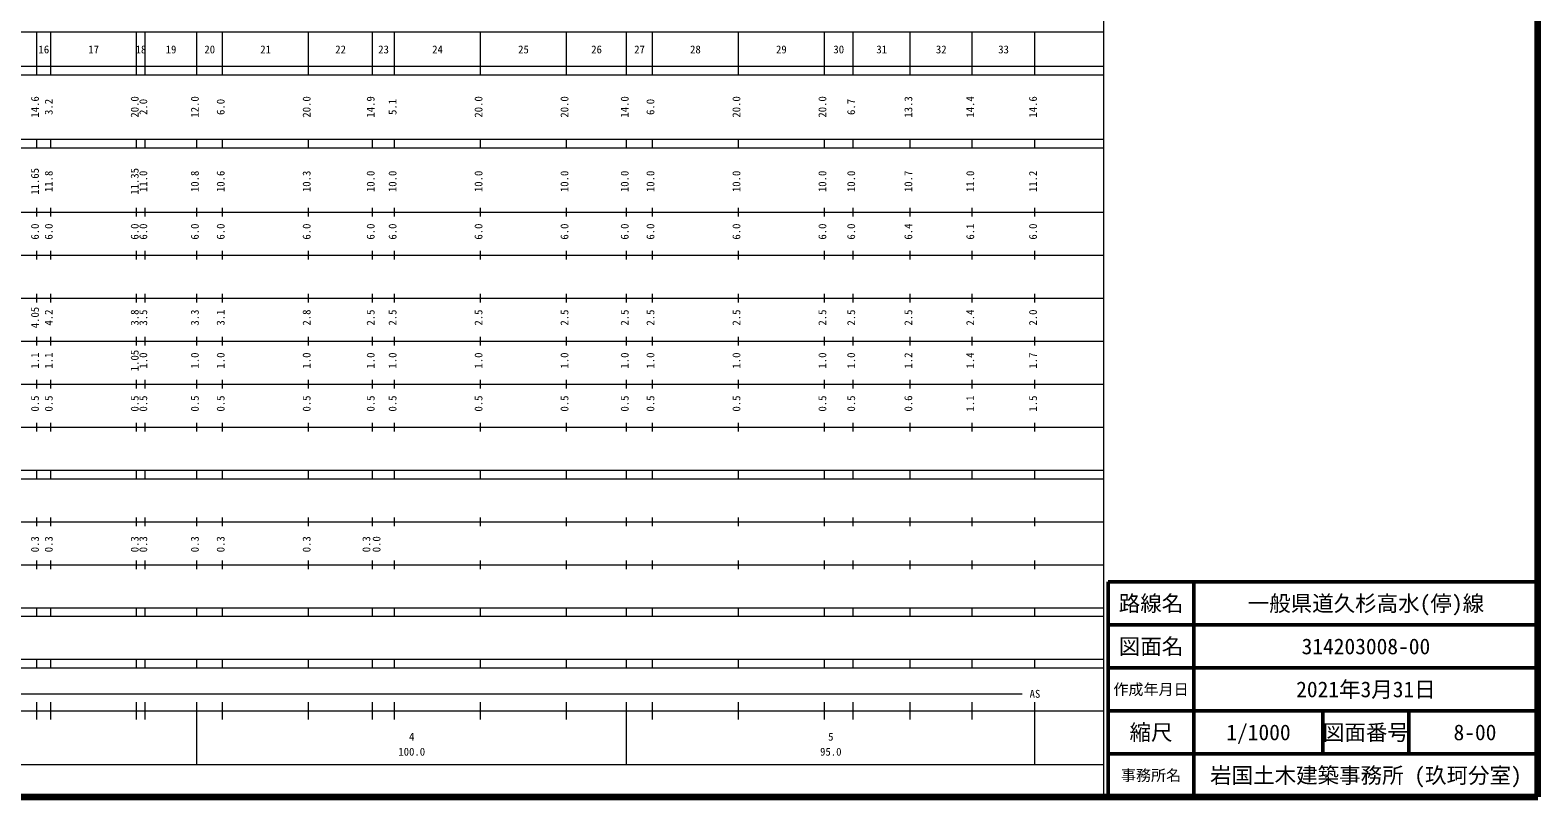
# Model space of a CAD drawing. Units: millimetres on the paper, enlarged 1000 times. Extents: x 40000 to 680000, y 20000 to 380000.
# Drawn here: x 329220 to 680000, y 20000 to 198357 of the extents above; entities that cross this region are included whole.
import ezdxf
from ezdxf.enums import TextEntityAlignment as Align

# ---------------------------------------------------------------- set-up
doc = ezdxf.new("R2010")
doc.units = ezdxf.units.MM
doc.header["$LTSCALE"] = 1000
for name, color, linetype, lineweight in [('M-TTL', 2, 'Continuous', 140), ('M-TTL-BAND', 7, 'Continuous', 13), ('M-TTL-FRAM', 2, 'Continuous', 50), ('M-TTL-LINE', 7, 'Continuous', 50)]:
    doc.layers.add(name, color=color, linetype=linetype, lineweight=lineweight)
doc.layers.add('M-TTL-TXT', color=7, linetype='Continuous')
doc.styles.add('ＭＳ ゴシック', font='')
doc.styles.get('ＭＳ ゴシック').set_extended_font_data('MS Gothic')

msp = doc.modelspace()

# ---------------------------------------------------------------- linework, layer by layer
at = {"layer": 'M-TTL'}
for p, q in [((680000, 20000), (680000, 380000)), ((40000, 20000), (680000, 20000))]:
    msp.add_line(p, q, dxfattribs=at)
at = {"layer": 'M-TTL-BAND'}
for p, q in [((579000, 20000), (579000, 370000)), ((68000, 198000), (579000, 198000)), ((330800, 188000), (330800, 198000)), ((334000, 188000), (334000, 198000)), ((354000, 188000), (354000, 198000)), ((356000, 188000), (356000, 198000)), ((368000, 188000), (368000, 198000)), ((374000, 188000), (374000, 198000)), ((394000, 188000), (394000, 198000)), ((408900, 188000), (408900, 198000)), ((414000, 188000), (414000, 198000)), ((434000, 188000), (434000, 198000)), ((454000, 188000), (454000, 198000)), ((468000, 188000), (468000, 198000)), ((474000, 188000), (474000, 198000)), ((494000, 188000), (494000, 198000)), ((514000, 188000), (514000, 198000)), ((520700, 188000), (520700, 198000)), ((534000, 188000), (534000, 198000)), ((548400, 188000), (548400, 198000)), ((563000, 188000), (563000, 198000)), ((40000, 190000), (579000, 190000)), ((40000, 188000), (579000, 188000)), ((40000, 173000), (579000, 173000)), ((330800, 171000), (330800, 173000)), ((334000, 171000), (334000, 173000)), ((354000, 171000), (354000, 173000)), ((356000, 171000), (356000, 173000)), ((368000, 171000), (368000, 173000)), ((374000, 171000), (374000, 173000)), ((394000, 171000), (394000, 173000)), ((408900, 171000), (408900, 173000)), ((414000, 171000), (414000, 173000)), ((434000, 171000), (434000, 173000)), ((454000, 171000), (454000, 173000)), ((468000, 171000), (468000, 173000)), ((474000, 171000), (474000, 173000)), ((494000, 171000), (494000, 173000)), ((514000, 171000), (514000, 173000)), ((520700, 171000), (520700, 173000)), ((534000, 171000), (534000, 173000)), ((548400, 171000), (548400, 173000)), ((563000, 171000), (563000, 173000)), ((40000, 171000), (579000, 171000)), ((40000, 156000), (579000, 156000)), ((330800, 155000), (330800, 157000)), ((334000, 155000), (334000, 157000)), ((354000, 155000), (354000, 157000)), ((356000, 155000), (356000, 157000)), ((368000, 155000), (368000, 157000)), ((374000, 155000), (374000, 157000)), ((394000, 155000), (394000, 157000)), ((408900, 155000), (408900, 157000)), ((414000, 155000), (414000, 157000)), ((434000, 155000), (434000, 157000)), ((454000, 155000), (454000, 157000)), ((468000, 155000), (468000, 157000)), ((474000, 155000), (474000, 157000)), ((494000, 155000), (494000, 157000)), ((514000, 155000), (514000, 157000)), ((520700, 155000), (520700, 157000)), ((534000, 155000), (534000, 157000)), ((548400, 155000), (548400, 157000)), ((563000, 155000), (563000, 157000)), ((46000, 146000), (579000, 146000)), ((330800, 145000), (330800, 147000)), ((334000, 145000), (334000, 147000)), ((354000, 145000), (354000, 147000)), ((356000, 145000), (356000, 147000)), ((368000, 145000), (368000, 147000)), ((374000, 145000), (374000, 147000)), ((394000, 145000), (394000, 147000)), ((408900, 145000), (408900, 147000)), ((414000, 145000), (414000, 147000)), ((434000, 145000), (434000, 147000)), ((454000, 145000), (454000, 147000)), ((468000, 145000), (468000, 147000)), ((474000, 145000), (474000, 147000)), ((494000, 145000), (494000, 147000)), ((514000, 145000), (514000, 147000)), ((520700, 145000), (520700, 147000)), ((534000, 145000), (534000, 147000)), ((548400, 145000), (548400, 147000)), ((563000, 145000), (563000, 147000)), ((330800, 135000), (330800, 137000)), ((334000, 135000), (334000, 137000)), ((354000, 135000), (354000, 137000)), ((356000, 135000), (356000, 137000)), ((368000, 135000), (368000, 137000)), ((374000, 135000), (374000, 137000)), ((394000, 135000), (394000, 137000)), ((408900, 135000), (408900, 137000)), ((414000, 135000), (414000, 137000)), ((434000, 135000), (434000, 137000)), ((454000, 135000), (454000, 137000)), ((468000, 135000), (468000, 137000)), ((474000, 135000), (474000, 137000)), ((494000, 135000), (494000, 137000)), ((514000, 135000), (514000, 137000)), ((520700, 135000), (520700, 137000)), ((534000, 135000), (534000, 137000)), ((548400, 135000), (548400, 137000)), ((563000, 135000), (563000, 137000)), ((52000, 136000), (579000, 136000)), ((330800, 125000), (330800, 127000)), ((334000, 125000), (334000, 127000)), ((354000, 125000), (354000, 127000)), ((356000, 125000), (356000, 127000)), ((368000, 125000), (368000, 127000)), ((374000, 125000), (374000, 127000)), ((394000, 125000), (394000, 127000)), ((408900, 125000), (408900, 127000)), ((414000, 125000), (414000, 127000)), ((434000, 125000), (434000, 127000)), ((454000, 125000), (454000, 127000)), ((468000, 125000), (468000, 127000)), ((474000, 125000), (474000, 127000)), ((494000, 125000), (494000, 127000)), ((514000, 125000), (514000, 127000)), ((520700, 125000), (520700, 127000)), ((534000, 125000), (534000, 127000)), ((548400, 125000), (548400, 127000)), ((563000, 125000), (563000, 127000)), ((46000, 126000), (579000, 126000)), ((52000, 116000), (579000, 116000)), ((330800, 115000), (330800, 117000)), ((334000, 115000), (334000, 117000)), ((354000, 115000), (354000, 117000)), ((356000, 115000), (356000, 117000)), ((368000, 115000), (368000, 117000)), ((374000, 115000), (374000, 117000)), ((394000, 115000), (394000, 117000)), ((408900, 115000), (408900, 117000)), ((414000, 115000), (414000, 117000)), ((434000, 115000), (434000, 117000)), ((454000, 115000), (454000, 117000)), ((468000, 115000), (468000, 117000)), ((474000, 115000), (474000, 117000)), ((494000, 115000), (494000, 117000)), ((514000, 115000), (514000, 117000)), ((520700, 115000), (520700, 117000)), ((534000, 115000), (534000, 117000)), ((548400, 115000), (548400, 117000)), ((563000, 115000), (563000, 117000)), ((46000, 106000), (579000, 106000)), ((330800, 105000), (330800, 107000)), ((334000, 105000), (334000, 107000)), ((354000, 105000), (354000, 107000)), ((356000, 105000), (356000, 107000)), ((368000, 105000), (368000, 107000)), ((374000, 105000), (374000, 107000)), ((394000, 105000), (394000, 107000)), ((408900, 105000), (408900, 107000)), ((414000, 105000), (414000, 107000)), ((434000, 105000), (434000, 107000)), ((454000, 105000), (454000, 107000)), ((468000, 105000), (468000, 107000)), ((474000, 105000), (474000, 107000)), ((494000, 105000), (494000, 107000)), ((514000, 105000), (514000, 107000)), ((520700, 105000), (520700, 107000)), ((534000, 105000), (534000, 107000)), ((548400, 105000), (548400, 107000)), ((563000, 105000), (563000, 107000)), ((40000, 96000), (579000, 96000)), ((330800, 94000), (330800, 96000)), ((334000, 94000), (334000, 96000)), ((354000, 94000), (354000, 96000)), ((356000, 94000), (356000, 96000)), ((368000, 94000), (368000, 96000)), ((374000, 94000), (374000, 96000)), ((394000, 94000), (394000, 96000)), ((408900, 94000), (408900, 96000)), ((414000, 94000), (414000, 96000)), ((434000, 94000), (434000, 96000)), ((454000, 94000), (454000, 96000)), ((468000, 94000), (468000, 96000)), ((474000, 94000), (474000, 96000)), ((494000, 94000), (494000, 96000)), ((514000, 94000), (514000, 96000)), ((520700, 94000), (520700, 96000)), ((534000, 94000), (534000, 96000)), ((548400, 94000), (548400, 96000)), ((563000, 94000), (563000, 96000)), ((40000, 94000), (579000, 94000)), ((330800, 83000), (330800, 85000)), ((334000, 83000), (334000, 85000)), ((354000, 83000), (354000, 85000)), ((356000, 83000), (356000, 85000)), ((368000, 83000), (368000, 85000)), ((374000, 83000), (374000, 85000)), ((394000, 83000), (394000, 85000)), ((408900, 83000), (408900, 85000)), ((414000, 83000), (414000, 85000)), ((434000, 83000), (434000, 85000)), ((454000, 83000), (454000, 85000)), ((468000, 83000), (468000, 85000)), ((474000, 83000), (474000, 85000)), ((494000, 83000), (494000, 85000)), ((514000, 83000), (514000, 85000)), ((520700, 83000), (520700, 85000)), ((534000, 83000), (534000, 85000)), ((548400, 83000), (548400, 85000)), ((563000, 83000), (563000, 85000)), ((49000, 84000), (579000, 84000)), ((40000, 74000), (579000, 74000)), ((330800, 73000), (330800, 75000)), ((334000, 73000), (334000, 75000)), ((354000, 73000), (354000, 75000)), ((356000, 73000), (356000, 75000)), ((368000, 73000), (368000, 75000)), ((374000, 73000), (374000, 75000)), ((394000, 73000), (394000, 75000)), ((408900, 73000), (408900, 75000)), ((414000, 73000), (414000, 75000)), ((434000, 73000), (434000, 75000)), ((454000, 73000), (454000, 75000)), ((468000, 73000), (468000, 75000)), ((474000, 73000), (474000, 75000)), ((494000, 73000), (494000, 75000)), ((514000, 73000), (514000, 75000)), ((520700, 73000), (520700, 75000)), ((534000, 73000), (534000, 75000)), ((548400, 73000), (548400, 75000)), ((563000, 73000), (563000, 75000)), ((40000, 64000), (579000, 64000)), ((330800, 62000), (330800, 64000)), ((334000, 62000), (334000, 64000)), ((354000, 62000), (354000, 64000)), ((356000, 62000), (356000, 64000)), ((368000, 62000), (368000, 64000)), ((374000, 62000), (374000, 64000)), ((394000, 62000), (394000, 64000)), ((408900, 62000), (408900, 64000)), ((414000, 62000), (414000, 64000)), ((434000, 62000), (434000, 64000)), ((454000, 62000), (454000, 64000)), ((468000, 62000), (468000, 64000)), ((474000, 62000), (474000, 64000)), ((494000, 62000), (494000, 64000)), ((514000, 62000), (514000, 64000)), ((520700, 62000), (520700, 64000)), ((534000, 62000), (534000, 64000)), ((548400, 62000), (548400, 64000)), ((563000, 62000), (563000, 64000)), ((40000, 62000), (579000, 62000)), ((40000, 52000), (579000, 52000)), ((40000, 50000), (579000, 50000)), ((330800, 50000), (330800, 52000)), ((334000, 50000), (334000, 52000)), ((354000, 50000), (354000, 52000)), ((356000, 50000), (356000, 52000)), ((368000, 50000), (368000, 52000)), ((374000, 50000), (374000, 52000)), ((394000, 50000), (394000, 52000)), ((408900, 50000), (408900, 52000)), ((414000, 50000), (414000, 52000)), ((434000, 50000), (434000, 52000)), ((454000, 50000), (454000, 52000)), ((468000, 50000), (468000, 52000)), ((474000, 50000), (474000, 52000)), ((494000, 50000), (494000, 52000)), ((514000, 50000), (514000, 52000)), ((520700, 50000), (520700, 52000)), ((534000, 50000), (534000, 52000)), ((548400, 50000), (548400, 52000)), ((563000, 50000), (563000, 52000)), ((71000, 44000), (560027, 44000)), ((40000, 40000), (579000, 40000)), ((330800, 38000), (330800, 42000)), ((334000, 38000), (334000, 42000)), ((354000, 38000), (354000, 42000)), ((356000, 38000), (356000, 42000)), ((368000, 27500), (368000, 42000)), ((374000, 38000), (374000, 42000)), ((394000, 38000), (394000, 42000)), ((408900, 38000), (408900, 42000)), ((414000, 38000), (414000, 42000)), ((434000, 38000), (434000, 42000)), ((454000, 38000), (454000, 42000)), ((468000, 27500), (468000, 42000)), ((474000, 38000), (474000, 42000)), ((494000, 38000), (494000, 42000)), ((514000, 38000), (514000, 42000)), ((520700, 38000), (520700, 42000)), ((534000, 38000), (534000, 42000)), ((548400, 38000), (548400, 42000)), ((563000, 27500), (563000, 42000)), ((68000, 27500), (579000, 27500))]:
    msp.add_line(p, q, dxfattribs=at)
at = {"layer": 'M-TTL-FRAM'}
for p, q in [((680000, 70000), (580000, 70000)), ((580000, 70000), (580000, 20000))]:
    msp.add_line(p, q, dxfattribs=at)
at = {"layer": 'M-TTL-LINE'}
for p, q in [((600000, 70000), (600000, 20000)), ((680000, 60000), (580000, 60000)), ((680000, 50000), (580000, 50000)), ((680000, 40000), (580000, 40000)), ((630000, 40000), (630000, 30000)), ((650000, 40000), (650000, 30000)), ((680000, 30000), (580000, 30000))]:
    msp.add_line(p, q, dxfattribs=at)

# ---------------------------------------------------------------- texts
at = {"layer": 'M-TTL-BAND', "style": 'ＭＳ ゴシック'}
for s, p in [('16', (332400, 192405)), ('17', (344000, 192405)), ('18', (355000, 192405)), ('19', (362000, 192405)), ('20', (371000, 192405)), ('21', (384000, 192405)), ('22', (401450, 192405)), ('23', (411450, 192405)), ('24', (424000, 192405)), ('25', (444000, 192405)), ('26', (461000, 192405)), ('27', (471000, 192405)), ('28', (484000, 192405)), ('29', (504000, 192405)), ('30', (517350, 192405)), ('31', (527350, 192405)), ('32', (541200, 192405)), ('33', (555700, 192405)), ('AS', (563000, 42500)), ('4', (418000, 32523)), ('5', (515500, 32523)), ('100.0', (418000, 29033)), ('95.0', (515500, 29033))]:
    msp.add_text(s, height=1833, dxfattribs=at).set_placement(p, align=Align.BOTTOM_CENTER)
for s, p in [('14.6', (331800, 180500)), ('20.0', (355000, 180500)), ('12.0', (369000, 180500)), ('20.0', (395000, 180500)), ('14.9', (409900, 180500)), ('20.0', (435000, 180500)), ('20.0', (455000, 180500)), ('14.0', (469000, 180500)), ('20.0', (495000, 180500)), ('20.0', (515000, 180500)), ('13.3', (535000, 180500)), ('14.4', (549400, 180500)), ('14.6', (564000, 180500)), ('3.2', (335000, 180500)), ('2.0', (357000, 180500)), ('6.0', (375000, 180500)), ('5.1', (415000, 180500)), ('6.0', (475000, 180500)), ('6.7', (521700, 180500)), ('11.65', (331800, 163174)), ('11.8', (335000, 163174)), ('11.35', (355000, 163174)), ('11.0', (357000, 163174)), ('10.8', (369000, 163174)), ('10.6', (375000, 163174)), ('10.3', (395000, 163174)), ('10.0', (409900, 163174)), ('10.0', (415000, 163174)), ('10.0', (435000, 163174)), ('10.0', (455000, 163174)), ('10.0', (469000, 163174)), ('10.0', (475000, 163174)), ('10.0', (495000, 163174)), ('10.0', (515000, 163174)), ('10.0', (521700, 163174)), ('10.7', (535000, 163174)), ('11.0', (549400, 163174)), ('11.2', (564000, 163174)), ('6.0', (331800, 151500)), ('6.0', (335000, 151500)), ('6.0', (355000, 151500)), ('6.0', (357000, 151500)), ('6.0', (369000, 151500)), ('6.0', (375000, 151500)), ('6.0', (395000, 151500)), ('6.0', (409900, 151500)), ('6.0', (415000, 151500)), ('6.0', (435000, 151500)), ('6.0', (455000, 151500)), ('6.0', (469000, 151500)), ('6.0', (475000, 151500)), ('6.0', (495000, 151500)), ('6.0', (515000, 151500)), ('6.0', (521700, 151500)), ('6.4', (535000, 151500)), ('6.1', (549400, 151500)), ('6.0', (564000, 151500)), ('4.05', (331800, 131500)), ('4.2', (335000, 131500)), ('3.8', (355000, 131500)), ('3.5', (357000, 131500)), ('3.3', (369000, 131500)), ('3.1', (375000, 131500)), ('2.8', (395000, 131500)), ('2.5', (409900, 131500)), ('2.5', (415000, 131500)), ('2.5', (435000, 131500)), ('2.5', (455000, 131500)), ('2.5', (469000, 131500)), ('2.5', (475000, 131500)), ('2.5', (495000, 131500)), ('2.5', (515000, 131500)), ('2.5', (521700, 131500)), ('2.5', (535000, 131500)), ('2.4', (549400, 131500)), ('2.0', (564000, 131500)), ('1.1', (331800, 121500)), ('1.1', (335000, 121500)), ('1.05', (355000, 121500)), ('1.0', (357000, 121500)), ('1.0', (369000, 121500)), ('1.0', (375000, 121500)), ('1.0', (395000, 121500)), ('1.0', (409900, 121500)), ('1.0', (415000, 121500)), ('1.0', (435000, 121500)), ('1.0', (455000, 121500)), ('1.0', (469000, 121500)), ('1.0', (475000, 121500)), ('1.0', (495000, 121500)), ('1.0', (515000, 121500)), ('1.0', (521700, 121500)), ('1.2', (535000, 121500)), ('1.4', (549400, 121500)), ('1.7', (564000, 121500)), ('0.5', (331800, 111500)), ('0.5', (335000, 111500)), ('0.5', (355000, 111500)), ('0.5', (357000, 111500)), ('0.5', (369000, 111500)), ('0.5', (375000, 111500)), ('0.5', (395000, 111500)), ('0.5', (409900, 111500)), ('0.5', (415000, 111500)), ('0.5', (435000, 111500)), ('0.5', (455000, 111500)), ('0.5', (469000, 111500)), ('0.5', (475000, 111500)), ('0.5', (495000, 111500)), ('0.5', (515000, 111500)), ('0.5', (521700, 111500)), ('0.6', (535000, 111500)), ('1.1', (549400, 111500)), ('1.5', (564000, 111500)), ('0.3', (331800, 78764)), ('0.3', (335000, 78764)), ('0.3', (355000, 78764)), ('0.3', (357000, 78764)), ('0.3', (369000, 78764)), ('0.3', (375000, 78764)), ('0.3', (395000, 78764)), ('0.3', (408900, 78764)), ('0.0', (411270, 78764))]:
    msp.add_text(s, height=1833, rotation=90, dxfattribs=at).set_placement(p, align=Align.BOTTOM_CENTER)
at = {"layer": 'M-TTL-TXT', "style": 'ＭＳ ゴシック'}
for s, height, p in [('路線名', 3666, (590000, 65000)), ('路線名', 3666, (590000, 65000)), ('一般県道久杉高水(停)線', 3666, (640000, 65000)), ('図面名', 3666, (590000, 55000)), ('図面名', 3666, (590000, 55000)), ('314203008-00', 3666, (640000, 55000)), ('作成年月日', 2566, (590000, 45000)), ('作成年月日', 2566, (590000, 45000)), ('2021年3月31日', 3666, (640000, 45000)), ('縮尺', 3666, (590000, 35000)), ('縮尺', 3666, (590000, 35000)), ('1/1000', 3666, (615000, 35000)), ('図面番号', 3666, (640000, 35000)), ('図面番号', 3666, (640000, 35000)), (' 8-00', 3666, (664125, 35000)), ('事務所名', 2566, (590000, 25000)), ('事務所名', 2566, (590000, 25000)), ('岩国土木建築事務所 (玖珂分室)', 3666, (640000, 25000))]:
    msp.add_text(s, height=height, dxfattribs=at).set_placement(p, align=Align.MIDDLE_CENTER)

doc.saveas('drawing.dxf')
